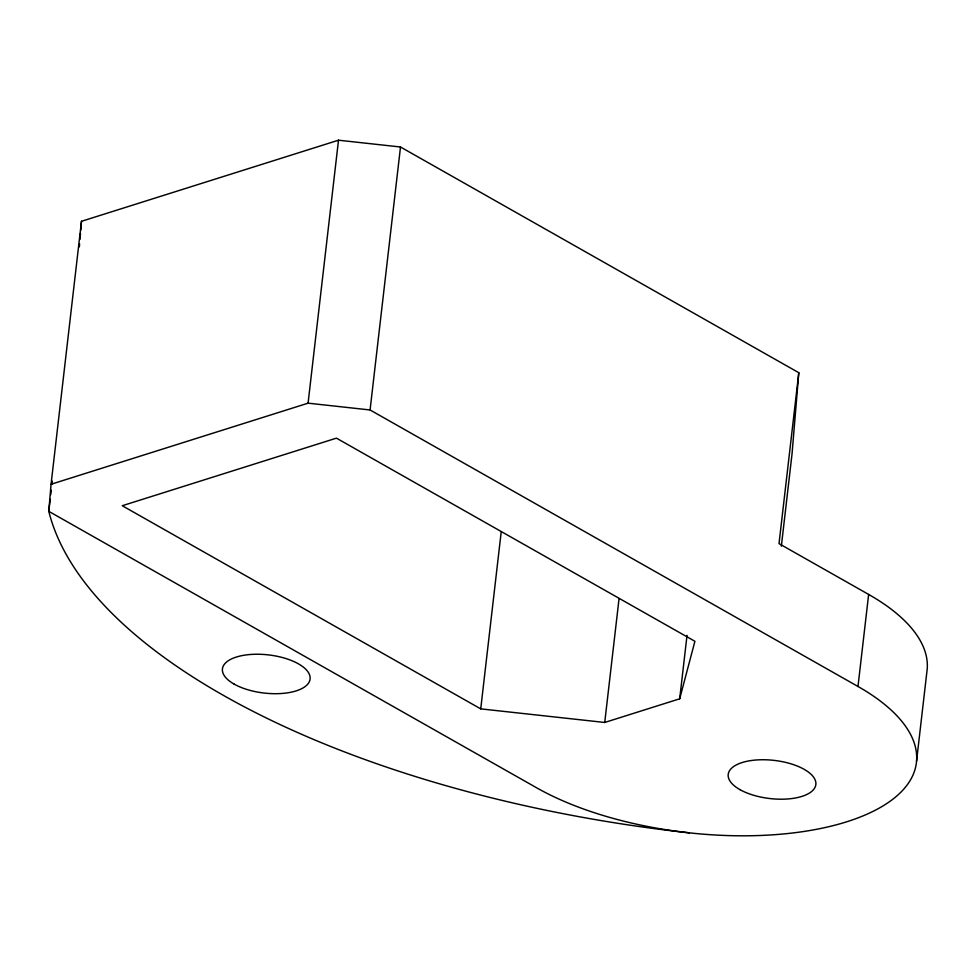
<?xml version="1.0" encoding="UTF-8"?>
<svg xmlns="http://www.w3.org/2000/svg" width="976" height="976" viewBox="0 0 976 976"><rect width="100%" height="100%" fill="white"/><g stroke="black" fill="none" stroke-linecap="round" stroke-linejoin="round"><path stroke-width="1.46" d="M51.057 484.267L48.8 511.339L536.715 787.839A220.527 95.977 6.6 0 0 846.717 821.792A220.527 95.977 6.6 0 0 857.989 686.47L868.64 594.433L779.019 543.644L798.795 372.71L400.502 146.998L338.501 140.202L81.484 221.296L51.057 484.267L308.074 403.173L370.075 409.969L857.989 686.47M79.349 246.855L79.605 243.854M79.983 239.34L80.483 233.325M80.727 230.312L81.484 221.296M798.795 372.71L792.036 453.901L781.349 546.182M50.191 499.261L48.8 511.339A672.61 292.739 6.6 0 0 689.373 832.845M50.715 494.734L51.24 490.208M51.948 484.181L52.289 481.156M308.074 403.173L338.501 140.202M370.075 409.969L400.502 146.998M480.729 708.869L122.256 505.727L336.439 438.151L694.912 641.293L679.686 698.804L604.73 722.46L480.729 708.869L501.188 532.042M604.73 722.46L619.065 598.52M679.686 698.804L687.031 635.327M916.549 761.17L927.2 669.121A220.527 95.977 6.6 0 0 868.64 594.433M739.906 789.608A44.103 19.191 6.6 0 0 813.96 789.072A44.103 19.191 6.6 0 0 762.219 759.743A44.103 19.191 6.6 0 0 739.906 789.608M234.13 684.103A44.103 19.191 6.6 0 0 308.196 683.566A44.103 19.191 6.6 0 0 256.456 654.237A44.103 19.191 6.6 0 0 234.13 684.103"/></g></svg>
